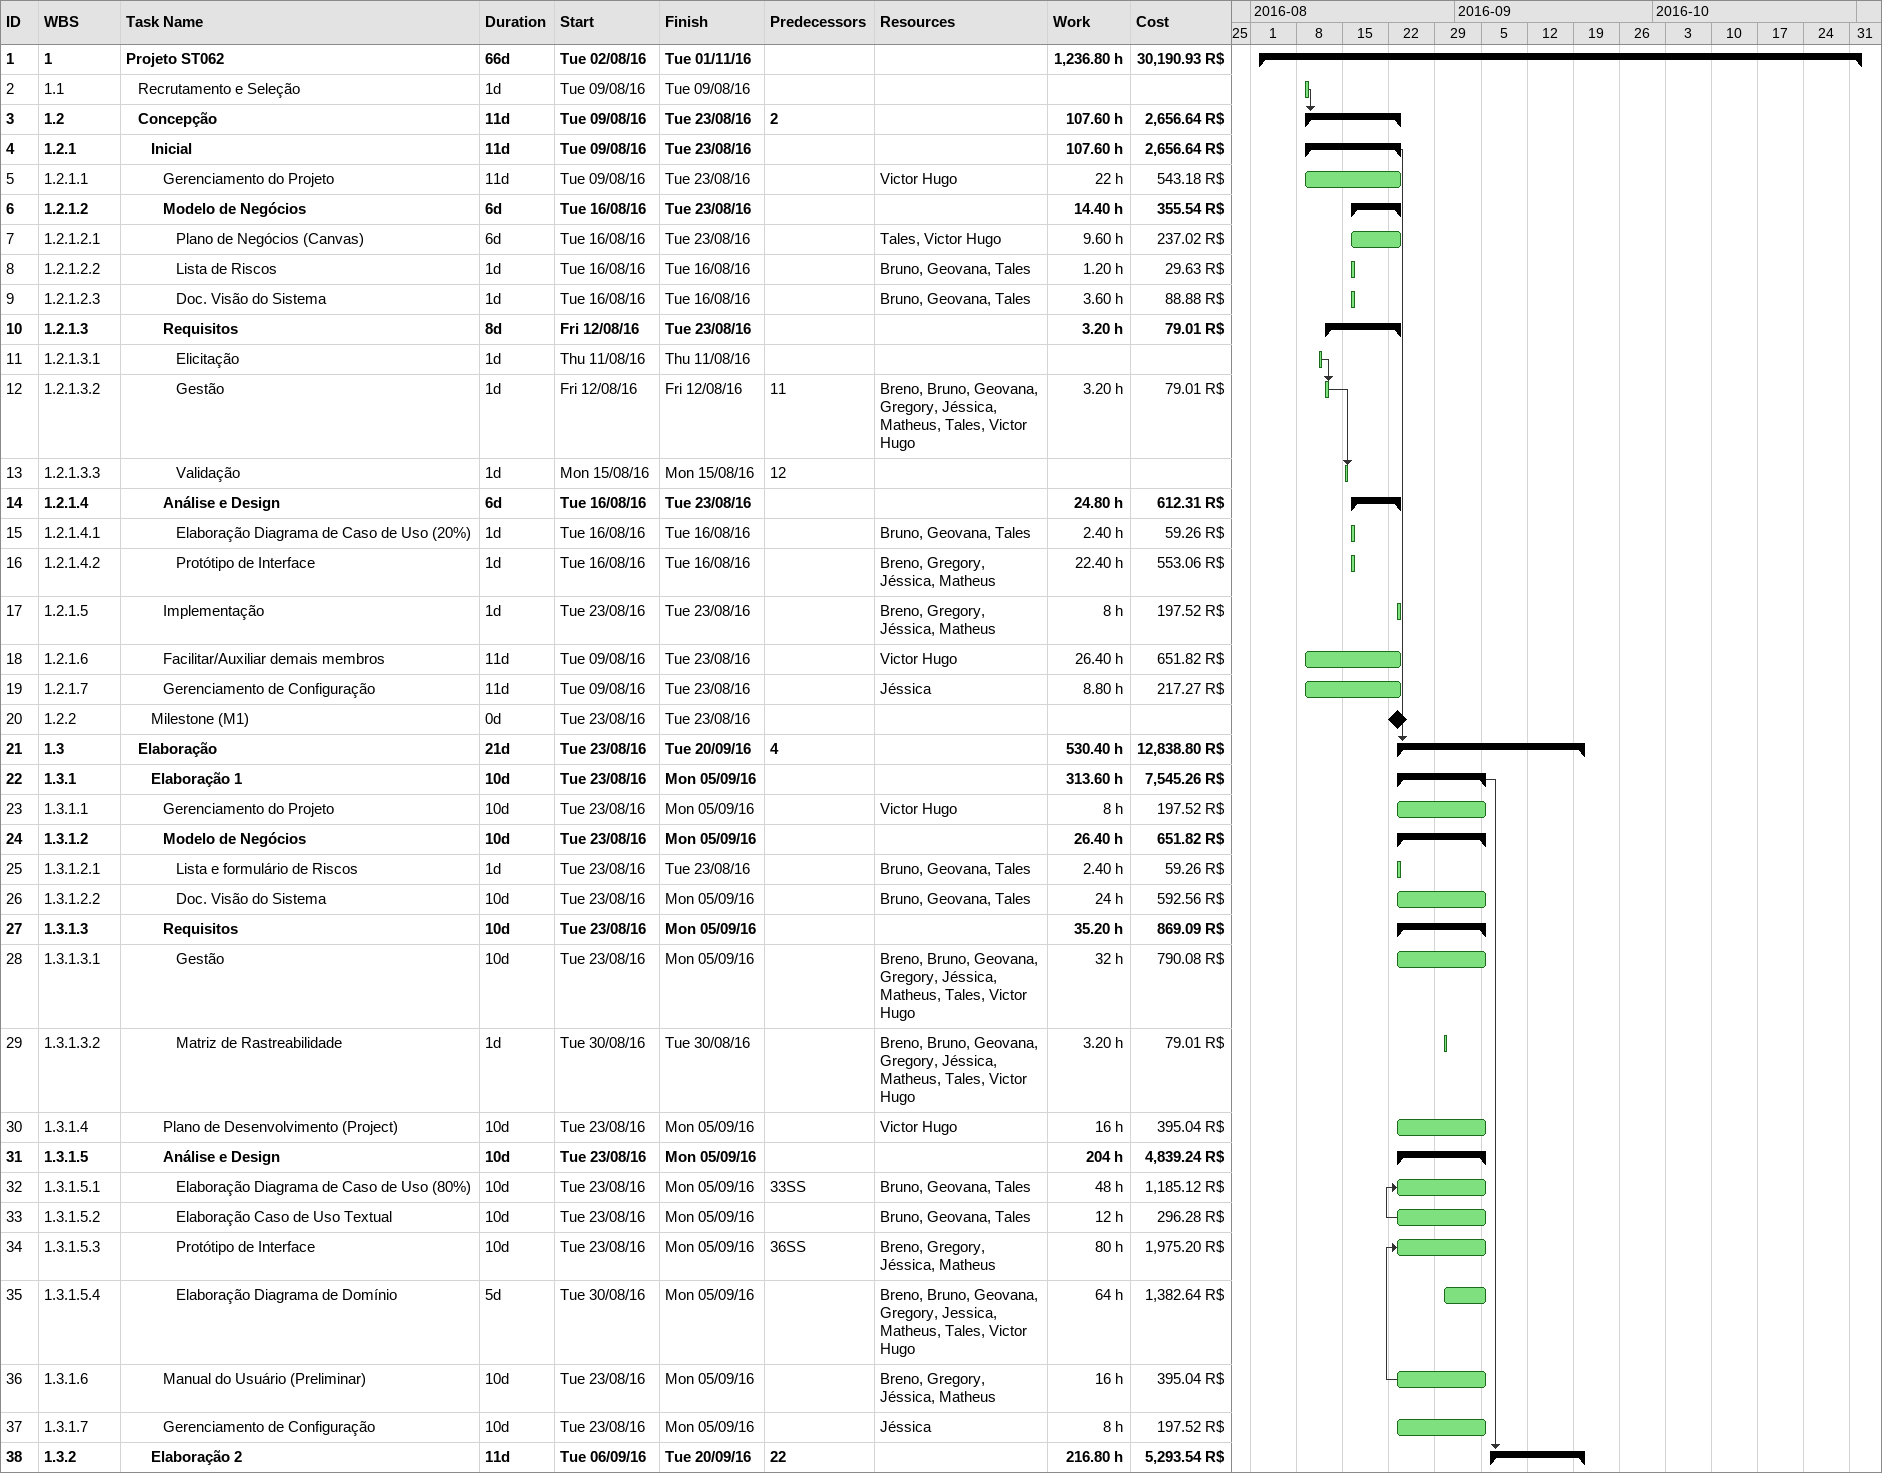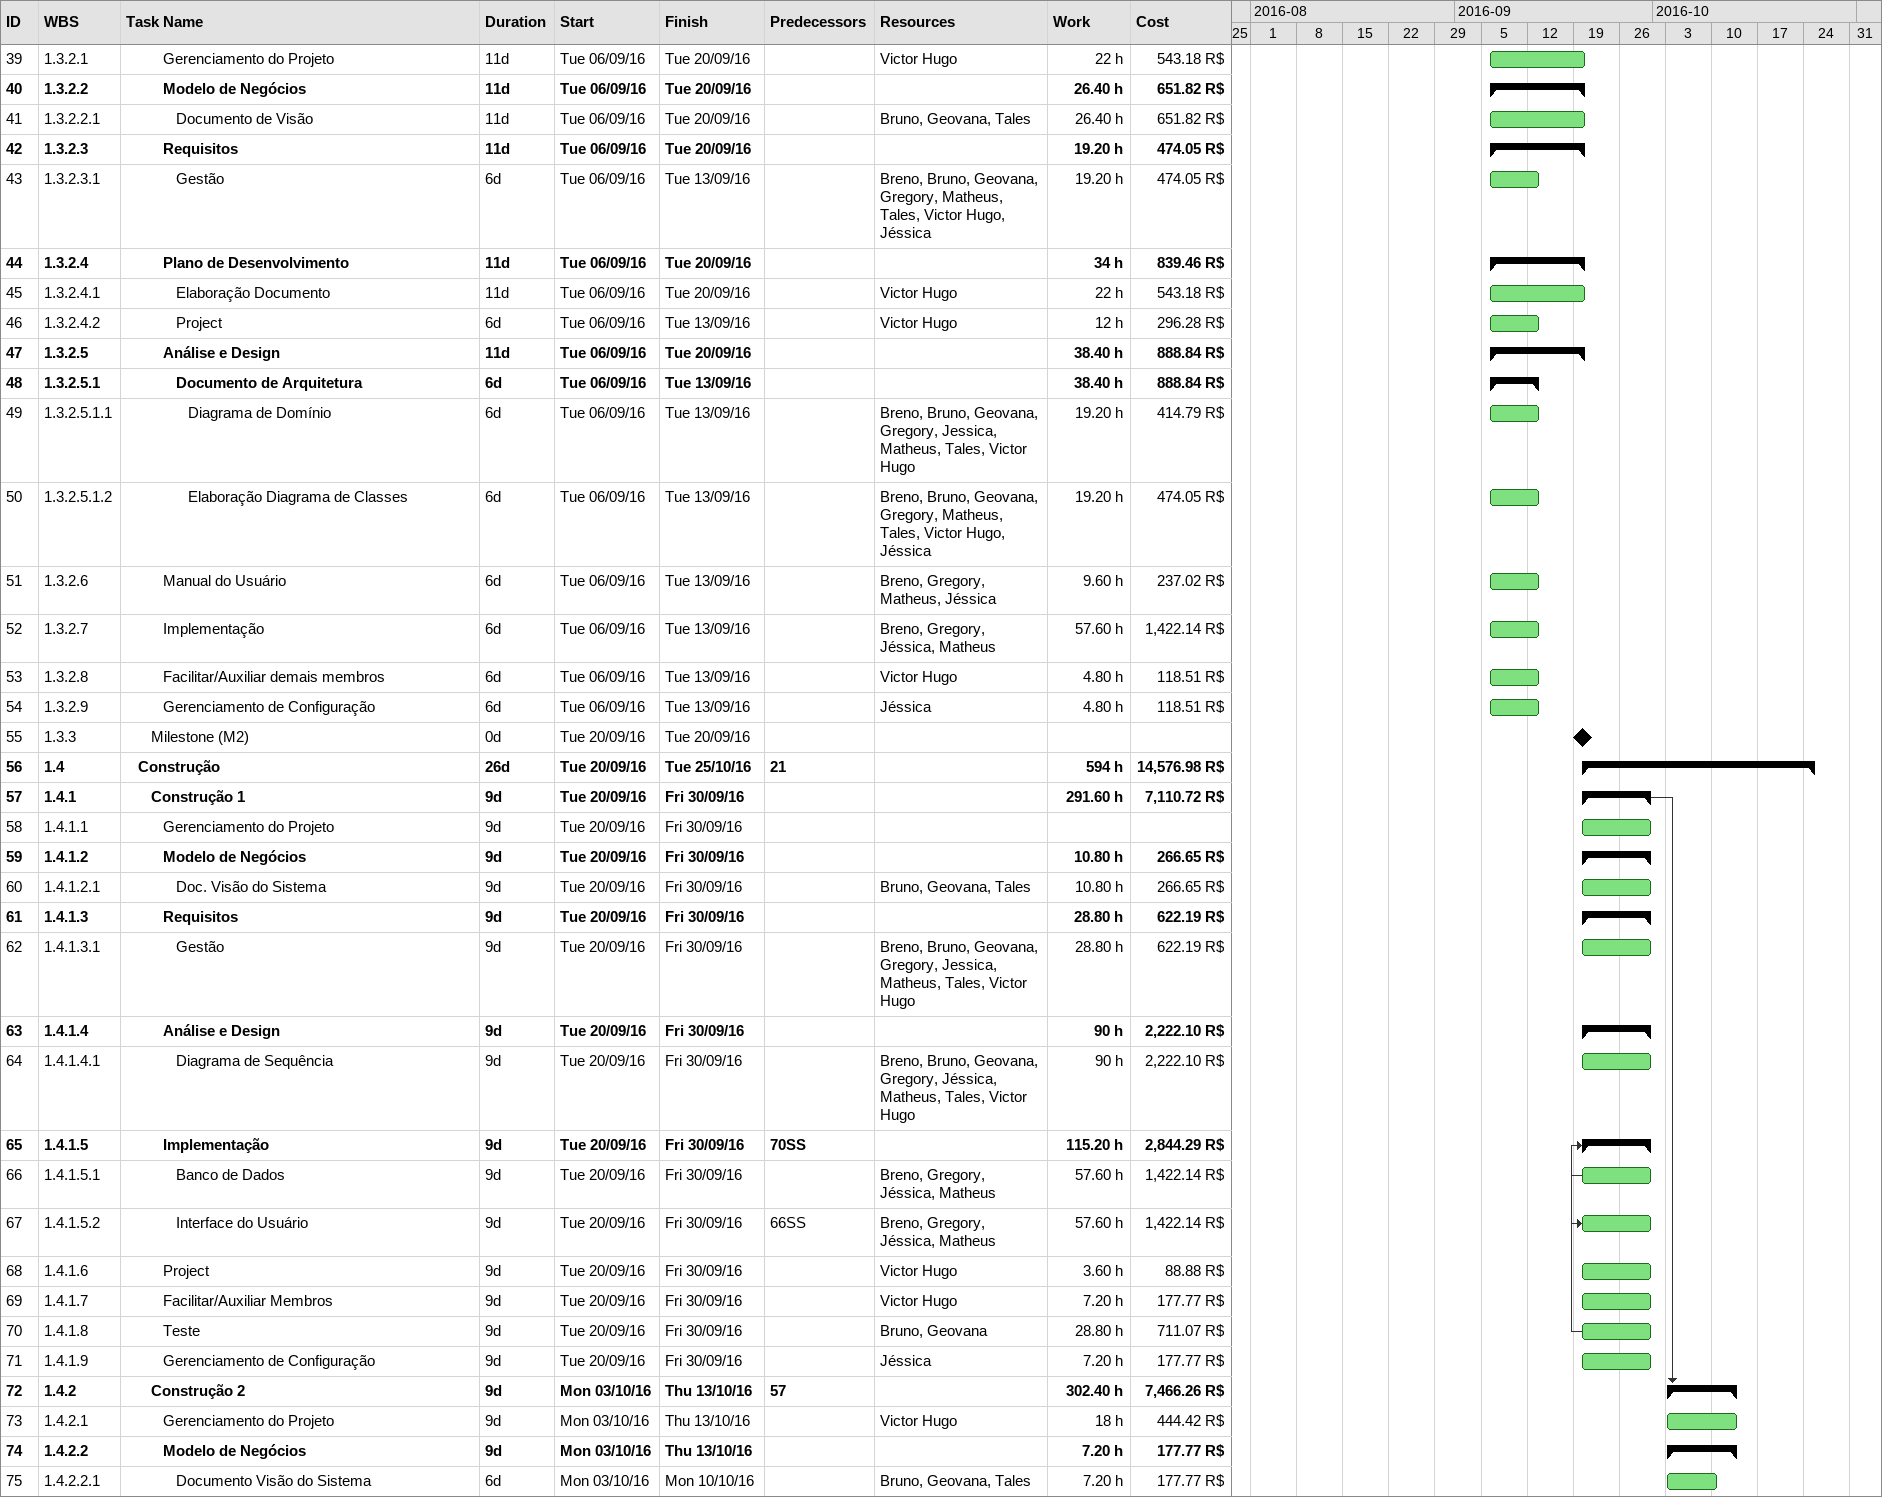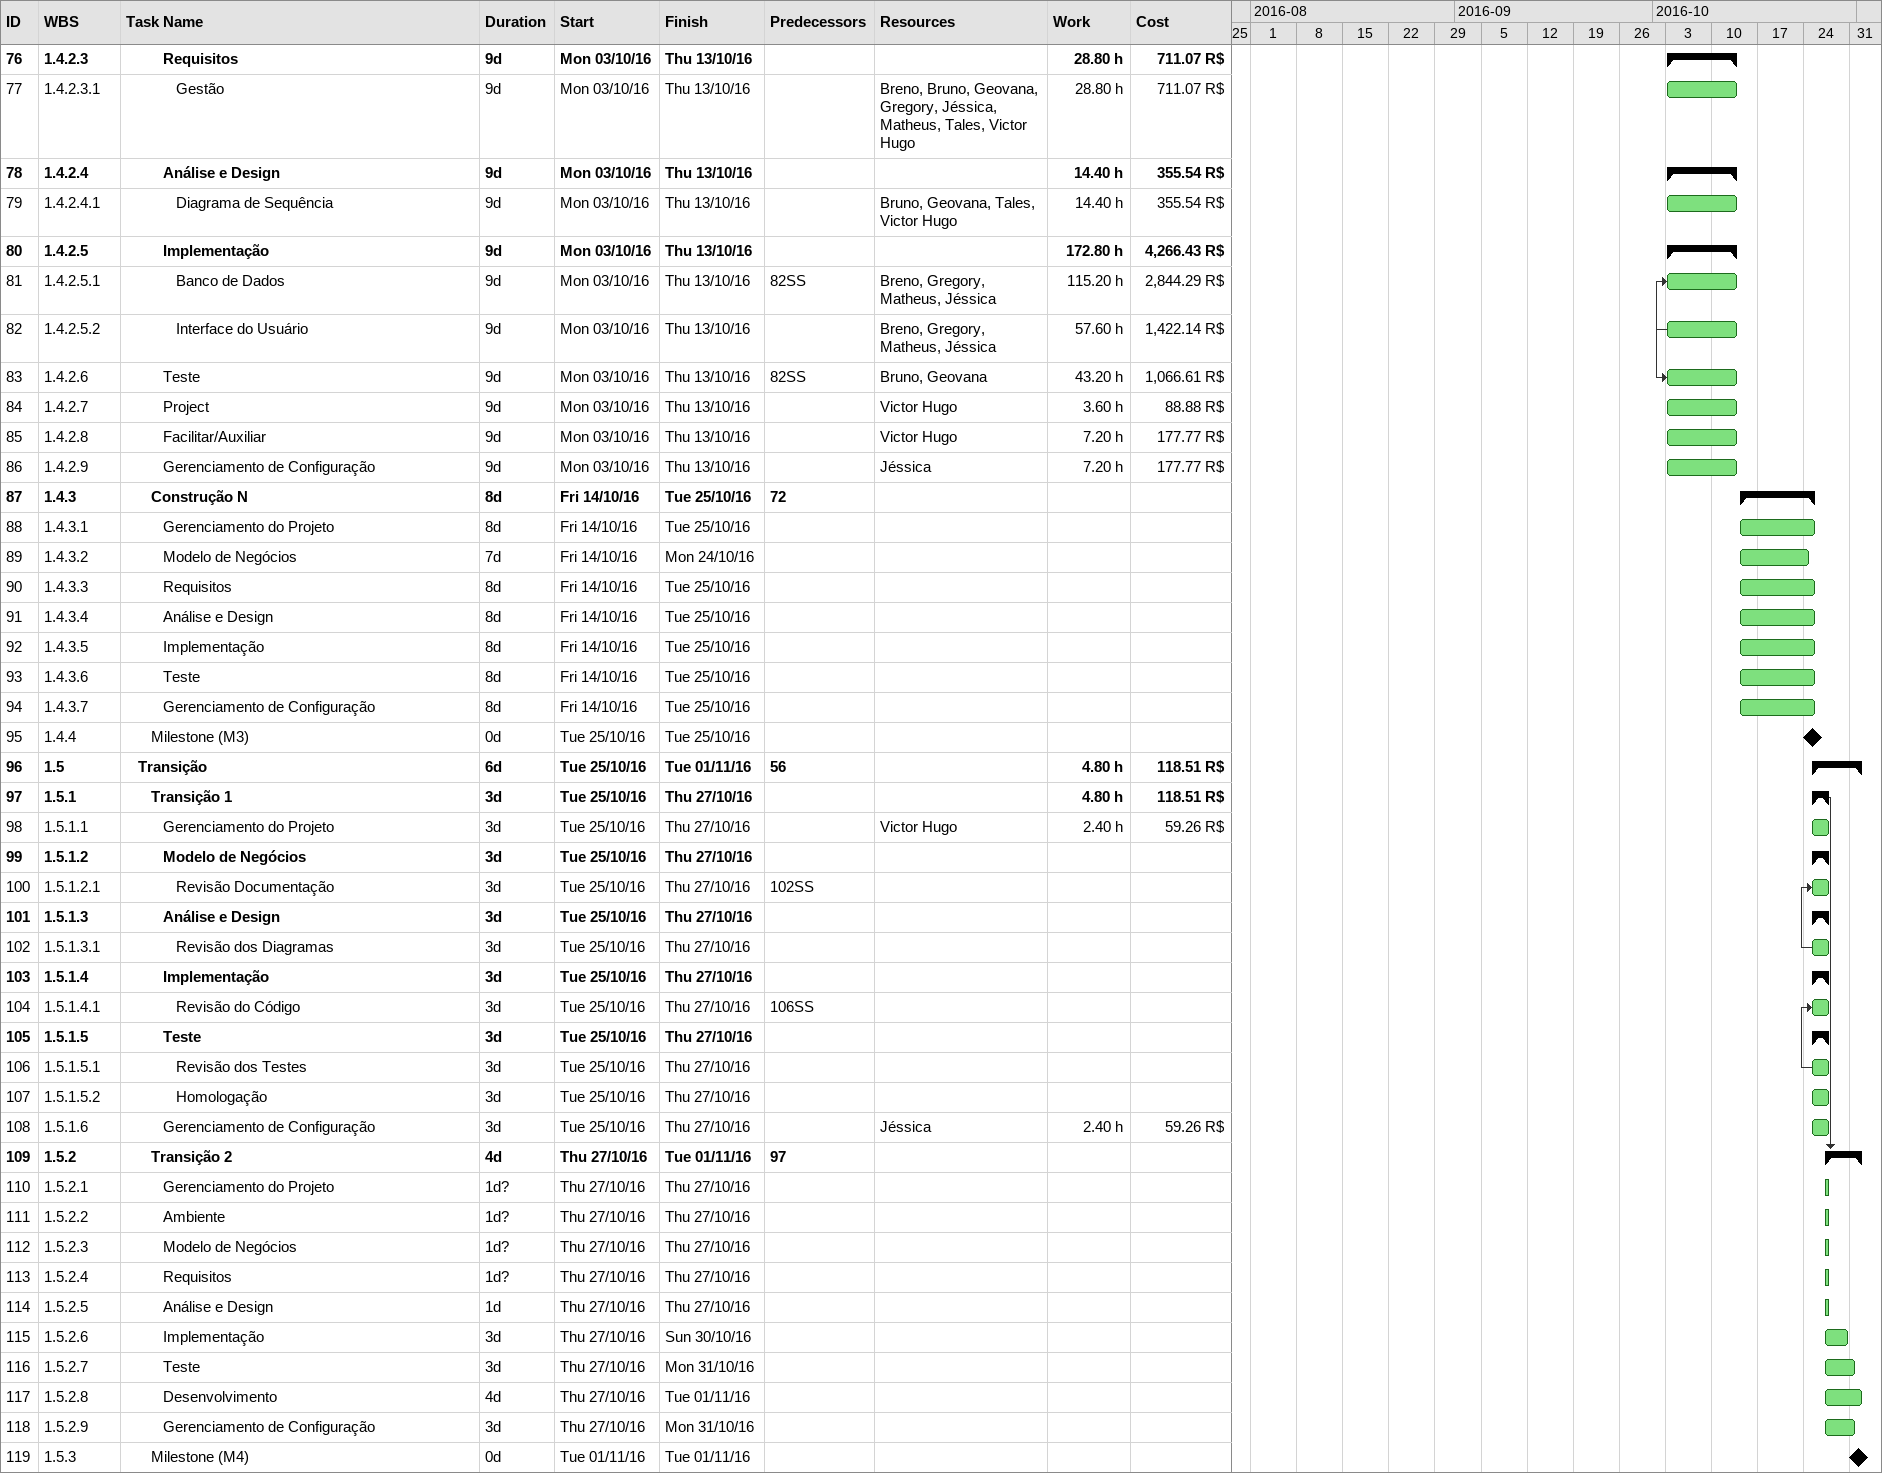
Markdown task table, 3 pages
| ID | WBS | Task | Duration | Start | Finish | Predecessors | Resources | Work (h) | Cost (R$) |
|---|---|---|---|---|---|---|---|---|---|
| 1 | 1 | **Projeto ST062** | 66d | 2016-08-02 | 2016-11-01 |  |  | 1236.80 | 30190.93 |
| 2 | 1.1 | Recrutamento e Seleção | 1d | 2016-08-09 | 2016-08-09 |  |  |  |  |
| 3 | 1.2 | **Concepção** | 11d | 2016-08-09 | 2016-08-23 | 2 |  | 107.60 | 2656.64 |
| 4 | 1.2.1 | **Inicial** | 11d | 2016-08-09 | 2016-08-23 |  |  | 107.60 | 2656.64 |
| 5 | 1.2.1.1 | Gerenciamento do Projeto | 11d | 2016-08-09 | 2016-08-23 |  | Victor Hugo | 22 | 543.18 |
| 6 | 1.2.1.2 | **Modelo de Negócios** | 6d | 2016-08-16 | 2016-08-23 |  |  | 14.40 | 355.54 |
| 7 | 1.2.1.2.1 | Plano de Negócios (Canvas) | 6d | 2016-08-16 | 2016-08-23 |  | Tales, Victor Hugo | 9.60 | 237.02 |
| 8 | 1.2.1.2.2 | Lista de Riscos | 1d | 2016-08-16 | 2016-08-16 |  | Bruno, Geovana, Tales | 1.20 | 29.63 |
| 9 | 1.2.1.2.3 | Doc. Visão do Sistema | 1d | 2016-08-16 | 2016-08-16 |  | Bruno, Geovana, Tales | 3.60 | 88.88 |
| 10 | 1.2.1.3 | **Requisitos** | 8d | 2016-08-12 | 2016-08-23 |  |  | 3.20 | 79.01 |
| 11 | 1.2.1.3.1 | Elicitação | 1d | 2016-08-11 | 2016-08-11 |  |  |  |  |
| 12 | 1.2.1.3.2 | Gestão | 1d | 2016-08-12 | 2016-08-12 | 11 | Breno, Bruno, Geovana, Gregory, Jéssica, Matheus, Tales, Victor Hugo | 3.20 | 79.01 |
| 13 | 1.2.1.3.3 | Validação | 1d | 2016-08-15 | 2016-08-15 | 12 |  |  |  |
| 14 | 1.2.1.4 | **Análise e Design** | 6d | 2016-08-16 | 2016-08-23 |  |  | 24.80 | 612.31 |
| 15 | 1.2.1.4.1 | Elaboração Diagrama de Caso de Uso (20%) | 1d | 2016-08-16 | 2016-08-16 |  | Bruno, Geovana, Tales | 2.40 | 59.26 |
| 16 | 1.2.1.4.2 | Protótipo de Interface | 1d | 2016-08-16 | 2016-08-16 |  | Breno, Gregory, Jéssica, Matheus | 22.40 | 553.06 |
| 17 | 1.2.1.5 | Implementação | 1d | 2016-08-23 | 2016-08-23 |  | Breno, Gregory, Jéssica, Matheus | 8 | 197.52 |
| 18 | 1.2.1.6 | Facilitar/Auxiliar demais membros | 11d | 2016-08-09 | 2016-08-23 |  | Victor Hugo | 26.40 | 651.82 |
| 19 | 1.2.1.7 | Gerenciamento de Configuração | 11d | 2016-08-09 | 2016-08-23 |  | Jéssica | 8.80 | 217.27 |
| 20 | 1.2.2 | Milestone (M1) | 0d | 2016-08-23 | 2016-08-23 |  |  |  |  |
| 21 | 1.3 | **Elaboração** | 21d | 2016-08-23 | 2016-09-20 | 4 |  | 530.40 | 12838.80 |
| 22 | 1.3.1 | **Elaboração 1** | 10d | 2016-08-23 | 2016-09-05 |  |  | 313.60 | 7545.26 |
| 23 | 1.3.1.1 | Gerenciamento do Projeto | 10d | 2016-08-23 | 2016-09-05 |  | Victor Hugo | 8 | 197.52 |
| 24 | 1.3.1.2 | **Modelo de Negócios** | 10d | 2016-08-23 | 2016-09-05 |  |  | 26.40 | 651.82 |
| 25 | 1.3.1.2.1 | Lista e formulário de Riscos | 1d | 2016-08-23 | 2016-08-23 |  | Bruno, Geovana, Tales | 2.40 | 59.26 |
| 26 | 1.3.1.2.2 | Doc. Visão do Sistema | 10d | 2016-08-23 | 2016-09-05 |  | Bruno, Geovana, Tales | 24 | 592.56 |
| 27 | 1.3.1.3 | **Requisitos** | 10d | 2016-08-23 | 2016-09-05 |  |  | 35.20 | 869.09 |
| 28 | 1.3.1.3.1 | Gestão | 10d | 2016-08-23 | 2016-09-05 |  | Breno, Bruno, Geovana, Gregory, Jéssica, Matheus, Tales, Victor Hugo | 32 | 790.08 |
| 29 | 1.3.1.3.2 | Matriz de Rastreabilidade | 1d | 2016-08-30 | 2016-08-30 |  | Breno, Bruno, Geovana, Gregory, Jéssica, Matheus, Tales, Victor Hugo | 3.20 | 79.01 |
| 30 | 1.3.1.4 | Plano de Desenvolvimento (Project) | 10d | 2016-08-23 | 2016-09-05 |  | Victor Hugo | 16 | 395.04 |
| 31 | 1.3.1.5 | **Análise e Design** | 10d | 2016-08-23 | 2016-09-05 |  |  | 204 | 4839.24 |
| 32 | 1.3.1.5.1 | Elaboração Diagrama de Caso de Uso (80%) | 10d | 2016-08-23 | 2016-09-05 | 33SS | Bruno, Geovana, Tales | 48 | 1185.12 |
| 33 | 1.3.1.5.2 | Elaboração Caso de Uso Textual | 10d | 2016-08-23 | 2016-09-05 |  | Bruno, Geovana, Tales | 12 | 296.28 |
| 34 | 1.3.1.5.3 | Protótipo de Interface | 10d | 2016-08-23 | 2016-09-05 | 36SS | Breno, Gregory, Jéssica, Matheus | 80 | 1975.20 |
| 35 | 1.3.1.5.4 | Elaboração Diagrama de Domínio | 5d | 2016-08-30 | 2016-09-05 |  | Breno, Bruno, Geovana, Gregory, Jessica, Matheus, Tales, Victor Hugo | 64 | 1382.64 |
| 36 | 1.3.1.6 | Manual do Usuário (Preliminar) | 10d | 2016-08-23 | 2016-09-05 |  | Breno, Gregory, Jéssica, Matheus | 16 | 395.04 |
| 37 | 1.3.1.7 | Gerenciamento de Configuração | 10d | 2016-08-23 | 2016-09-05 |  | Jéssica | 8 | 197.52 |
| 38 | 1.3.2 | **Elaboração 2** | 11d | 2016-09-06 | 2016-09-20 | 22 |  | 216.80 | 5293.54 |
| 39 | 1.3.2.1 | Gerenciamento do Projeto | 11d | 2016-09-06 | 2016-09-20 |  | Victor Hugo | 22 | 543.18 |
| 40 | 1.3.2.2 | **Modelo de Negócios** | 11d | 2016-09-06 | 2016-09-20 |  |  | 26.40 | 651.82 |
| 41 | 1.3.2.2.1 | Documento de Visão | 11d | 2016-09-06 | 2016-09-20 |  | Bruno, Geovana, Tales | 26.40 | 651.82 |
| 42 | 1.3.2.3 | **Requisitos** | 11d | 2016-09-06 | 2016-09-20 |  |  | 19.20 | 474.05 |
| 43 | 1.3.2.3.1 | Gestão | 6d | 2016-09-06 | 2016-09-13 |  | Breno, Bruno, Geovana, Gregory, Matheus, Tales, Victor Hugo, Jéssica | 19.20 | 474.05 |
| 44 | 1.3.2.4 | **Plano de Desenvolvimento** | 11d | 2016-09-06 | 2016-09-20 |  |  | 34 | 839.46 |
| 45 | 1.3.2.4.1 | Elaboração Documento | 11d | 2016-09-06 | 2016-09-20 |  | Victor Hugo | 22 | 543.18 |
| 46 | 1.3.2.4.2 | Project | 6d | 2016-09-06 | 2016-09-13 |  | Victor Hugo | 12 | 296.28 |
| 47 | 1.3.2.5 | **Análise e Design** | 11d | 2016-09-06 | 2016-09-20 |  |  | 38.40 | 888.84 |
| 48 | 1.3.2.5.1 | **Documento de Arquitetura** | 6d | 2016-09-06 | 2016-09-13 |  |  | 38.40 | 888.84 |
| 49 | 1.3.2.5.1.1 | Diagrama de Domínio | 6d | 2016-09-06 | 2016-09-13 |  | Breno, Bruno, Geovana, Gregory, Jessica, Matheus, Tales, Victor Hugo | 19.20 | 414.79 |
| 50 | 1.3.2.5.1.2 | Elaboração Diagrama de Classes | 6d | 2016-09-06 | 2016-09-13 |  | Breno, Bruno, Geovana, Gregory, Matheus, Tales, Victor Hugo, Jéssica | 19.20 | 474.05 |
| 51 | 1.3.2.6 | Manual do Usuário | 6d | 2016-09-06 | 2016-09-13 |  | Breno, Gregory, Matheus, Jéssica | 9.60 | 237.02 |
| 52 | 1.3.2.7 | Implementação | 6d | 2016-09-06 | 2016-09-13 |  | Breno, Gregory, Jéssica, Matheus | 57.60 | 1422.14 |
| 53 | 1.3.2.8 | Facilitar/Auxiliar demais membros | 6d | 2016-09-06 | 2016-09-13 |  | Victor Hugo | 4.80 | 118.51 |
| 54 | 1.3.2.9 | Gerenciamento de Configuração | 6d | 2016-09-06 | 2016-09-13 |  | Jéssica | 4.80 | 118.51 |
| 55 | 1.3.3 | Milestone (M2) | 0d | 2016-09-20 | 2016-09-20 |  |  |  |  |
| 56 | 1.4 | **Construção** | 26d | 2016-09-20 | 2016-10-25 | 21 |  | 594 | 14576.98 |
| 57 | 1.4.1 | **Construção 1** | 9d | 2016-09-20 | 2016-09-30 |  |  | 291.60 | 7110.72 |
| 58 | 1.4.1.1 | Gerenciamento do Projeto | 9d | 2016-09-20 | 2016-09-30 |  |  |  |  |
| 59 | 1.4.1.2 | **Modelo de Negócios** | 9d | 2016-09-20 | 2016-09-30 |  |  | 10.80 | 266.65 |
| 60 | 1.4.1.2.1 | Doc. Visão do Sistema | 9d | 2016-09-20 | 2016-09-30 |  | Bruno, Geovana, Tales | 10.80 | 266.65 |
| 61 | 1.4.1.3 | **Requisitos** | 9d | 2016-09-20 | 2016-09-30 |  |  | 28.80 | 622.19 |
| 62 | 1.4.1.3.1 | Gestão | 9d | 2016-09-20 | 2016-09-30 |  | Breno, Bruno, Geovana, Gregory, Jessica, Matheus, Tales, Victor Hugo | 28.80 | 622.19 |
| 63 | 1.4.1.4 | **Análise e Design** | 9d | 2016-09-20 | 2016-09-30 |  |  | 90 | 2222.10 |
| 64 | 1.4.1.4.1 | Diagrama de Sequência | 9d | 2016-09-20 | 2016-09-30 |  | Breno, Bruno, Geovana, Gregory, Jéssica, Matheus, Tales, Victor Hugo | 90 | 2222.10 |
| 65 | 1.4.1.5 | **Implementação** | 9d | 2016-09-20 | 2016-09-30 | 70SS |  | 115.20 | 2844.29 |
| 66 | 1.4.1.5.1 | Banco de Dados | 9d | 2016-09-20 | 2016-09-30 |  | Breno, Gregory, Jéssica, Matheus | 57.60 | 1422.14 |
| 67 | 1.4.1.5.2 | Interface do Usuário | 9d | 2016-09-20 | 2016-09-30 | 66SS | Breno, Gregory, Jéssica, Matheus | 57.60 | 1422.14 |
| 68 | 1.4.1.6 | Project | 9d | 2016-09-20 | 2016-09-30 |  | Victor Hugo | 3.60 | 88.88 |
| 69 | 1.4.1.7 | Facilitar/Auxiliar Membros | 9d | 2016-09-20 | 2016-09-30 |  | Victor Hugo | 7.20 | 177.77 |
| 70 | 1.4.1.8 | Teste | 9d | 2016-09-20 | 2016-09-30 |  | Bruno, Geovana | 28.80 | 711.07 |
| 71 | 1.4.1.9 | Gerenciamento de Configuração | 9d | 2016-09-20 | 2016-09-30 |  | Jéssica | 7.20 | 177.77 |
| 72 | 1.4.2 | **Construção 2** | 9d | 2016-10-03 | 2016-10-13 | 57 |  | 302.40 | 7466.26 |
| 73 | 1.4.2.1 | Gerenciamento do Projeto | 9d | 2016-10-03 | 2016-10-13 |  | Victor Hugo | 18 | 444.42 |
| 74 | 1.4.2.2 | **Modelo de Negócios** | 9d | 2016-10-03 | 2016-10-13 |  |  | 7.20 | 177.77 |
| 75 | 1.4.2.2.1 | Documento Visão do Sistema | 6d | 2016-10-03 | 2016-10-10 |  | Bruno, Geovana, Tales | 7.20 | 177.77 |
| 76 | 1.4.2.3 | **Requisitos** | 9d | 2016-10-03 | 2016-10-13 |  |  | 28.80 | 711.07 |
| 77 | 1.4.2.3.1 | Gestão | 9d | 2016-10-03 | 2016-10-13 |  | Breno, Bruno, Geovana, Gregory, Jéssica, Matheus, Tales, Victor Hugo | 28.80 | 711.07 |
| 78 | 1.4.2.4 | **Análise e Design** | 9d | 2016-10-03 | 2016-10-13 |  |  | 14.40 | 355.54 |
| 79 | 1.4.2.4.1 | Diagrama de Sequência | 9d | 2016-10-03 | 2016-10-13 |  | Bruno, Geovana, Tales, Victor Hugo | 14.40 | 355.54 |
| 80 | 1.4.2.5 | **Implementação** | 9d | 2016-10-03 | 2016-10-13 |  |  | 172.80 | 4266.43 |
| 81 | 1.4.2.5.1 | Banco de Dados | 9d | 2016-10-03 | 2016-10-13 | 82SS | Breno, Gregory, Matheus, Jéssica | 115.20 | 2844.29 |
| 82 | 1.4.2.5.2 | Interface do Usuário | 9d | 2016-10-03 | 2016-10-13 |  | Breno, Gregory, Matheus, Jéssica | 57.60 | 1422.14 |
| 83 | 1.4.2.6 | Teste | 9d | 2016-10-03 | 2016-10-13 | 82SS | Bruno, Geovana | 43.20 | 1066.61 |
| 84 | 1.4.2.7 | Project | 9d | 2016-10-03 | 2016-10-13 |  | Victor Hugo | 3.60 | 88.88 |
| 85 | 1.4.2.8 | Facilitar/Auxiliar | 9d | 2016-10-03 | 2016-10-13 |  | Victor Hugo | 7.20 | 177.77 |
| 86 | 1.4.2.9 | Gerenciamento de Configuração | 9d | 2016-10-03 | 2016-10-13 |  | Jéssica | 7.20 | 177.77 |
| 87 | 1.4.3 | **Construção N** | 8d | 2016-10-14 | 2016-10-25 | 72 |  |  |  |
| 88 | 1.4.3.1 | Gerenciamento do Projeto | 8d | 2016-10-14 | 2016-10-25 |  |  |  |  |
| 89 | 1.4.3.2 | Modelo de Negócios | 7d | 2016-10-14 | 2016-10-24 |  |  |  |  |
| 90 | 1.4.3.3 | Requisitos | 8d | 2016-10-14 | 2016-10-25 |  |  |  |  |
| 91 | 1.4.3.4 | Análise e Design | 8d | 2016-10-14 | 2016-10-25 |  |  |  |  |
| 92 | 1.4.3.5 | Implementação | 8d | 2016-10-14 | 2016-10-25 |  |  |  |  |
| 93 | 1.4.3.6 | Teste | 8d | 2016-10-14 | 2016-10-25 |  |  |  |  |
| 94 | 1.4.3.7 | Gerenciamento de Configuração | 8d | 2016-10-14 | 2016-10-25 |  |  |  |  |
| 95 | 1.4.4 | Milestone (M3) | 0d | 2016-10-25 | 2016-10-25 |  |  |  |  |
| 96 | 1.5 | **Transição** | 6d | 2016-10-25 | 2016-11-01 | 56 |  | 4.80 | 118.51 |
| 97 | 1.5.1 | **Transição 1** | 3d | 2016-10-25 | 2016-10-27 |  |  | 4.80 | 118.51 |
| 98 | 1.5.1.1 | Gerenciamento do Projeto | 3d | 2016-10-25 | 2016-10-27 |  | Victor Hugo | 2.40 | 59.26 |
| 99 | 1.5.1.2 | **Modelo de Negócios** | 3d | 2016-10-25 | 2016-10-27 |  |  |  |  |
| 100 | 1.5.1.2.1 | Revisão Documentação | 3d | 2016-10-25 | 2016-10-27 | 102SS |  |  |  |
| 101 | 1.5.1.3 | **Análise e Design** | 3d | 2016-10-25 | 2016-10-27 |  |  |  |  |
| 102 | 1.5.1.3.1 | Revisão dos Diagramas | 3d | 2016-10-25 | 2016-10-27 |  |  |  |  |
| 103 | 1.5.1.4 | **Implementação** | 3d | 2016-10-25 | 2016-10-27 |  |  |  |  |
| 104 | 1.5.1.4.1 | Revisão do Código | 3d | 2016-10-25 | 2016-10-27 | 106SS |  |  |  |
| 105 | 1.5.1.5 | **Teste** | 3d | 2016-10-25 | 2016-10-27 |  |  |  |  |
| 106 | 1.5.1.5.1 | Revisão dos Testes | 3d | 2016-10-25 | 2016-10-27 |  |  |  |  |
| 107 | 1.5.1.5.2 | Homologação | 3d | 2016-10-25 | 2016-10-27 |  |  |  |  |
| 108 | 1.5.1.6 | Gerenciamento de Configuração | 3d | 2016-10-25 | 2016-10-27 |  | Jéssica | 2.40 | 59.26 |
| 109 | 1.5.2 | **Transição 2** | 4d | 2016-10-27 | 2016-11-01 | 97 |  |  |  |
| 110 | 1.5.2.1 | Gerenciamento do Projeto | 1d? | 2016-10-27 | 2016-10-27 |  |  |  |  |
| 111 | 1.5.2.2 | Ambiente | 1d? | 2016-10-27 | 2016-10-27 |  |  |  |  |
| 112 | 1.5.2.3 | Modelo de Negócios | 1d? | 2016-10-27 | 2016-10-27 |  |  |  |  |
| 113 | 1.5.2.4 | Requisitos | 1d? | 2016-10-27 | 2016-10-27 |  |  |  |  |
| 114 | 1.5.2.5 | Análise e Design | 1d | 2016-10-27 | 2016-10-27 |  |  |  |  |
| 115 | 1.5.2.6 | Implementação | 3d | 2016-10-27 | 2016-10-30 |  |  |  |  |
| 116 | 1.5.2.7 | Teste | 3d | 2016-10-27 | 2016-10-31 |  |  |  |  |
| 117 | 1.5.2.8 | Desenvolvimento | 4d | 2016-10-27 | 2016-11-01 |  |  |  |  |
| 118 | 1.5.2.9 | Gerenciamento de Configuração | 3d | 2016-10-27 | 2016-10-31 |  |  |  |  |
| 119 | 1.5.3 | Milestone (M4) | 0d | 2016-11-01 | 2016-11-01 |  |  |  |  |
